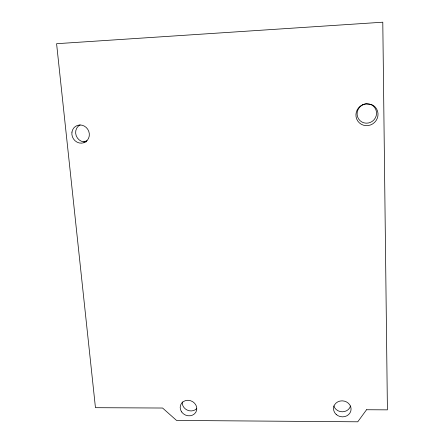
<?xml version="1.0" encoding="UTF-8"?>
<svg xmlns="http://www.w3.org/2000/svg" width="444" height="444" viewBox="0 0 444 444"><rect width="100%" height="100%" fill="white"/><g stroke="black" fill="none" stroke-linecap="round" stroke-linejoin="round"><path stroke-width="0.67" d="M83.744 141.858L86.952 140.792M86.264 141.819A9.102 8.486 61.1 0 1 76.202 135.714A9.102 8.486 61.1 0 1 80.114 124.892M350.499 405.994A8.68 7.887 8.7 0 1 342.291 411.793A8.68 7.887 8.7 0 1 333.777 405.916M196.603 408.724A8.336 7.542 24.5 0 1 187.157 410.051A8.336 7.542 24.5 0 1 182.262 401.903M366.544 409.74L357.759 421.8L176.551 420.44L162.571 408.03L95.454 407.686L56.588 43.706L382.789 22.2L387.412 409.851L366.544 409.74M362.97 104.562L360.434 106.027A11.205 10.839 -40.2 0 0 359.335 122.855A11.205 10.839 -40.2 0 0 376.162 120.491A11.205 10.839 -40.2 0 0 371.45 104.479L365.778 103.791L362.97 104.562M364.124 104.301L361.793 105.389A9.862 9.54 -40.6 0 0 360.078 120.696A9.862 9.54 -40.6 0 0 375.341 117.91A9.862 9.54 -40.6 0 0 369.175 104.04L366.644 103.841L364.124 104.301M336.213 414.457A8.808 7.986 8.8 0 0 350.832 410.983A8.808 7.986 8.8 0 0 339.843 401.099A8.808 7.986 8.8 0 0 336.213 414.457M181.596 411.893A8.453 7.631 24.5 0 0 195.965 412.004A8.453 7.631 24.5 0 0 187.923 400.283A8.453 7.631 24.5 0 0 181.596 411.893M71.945 132.112A9.241 8.608 60.8 0 0 83.727 142.752A9.241 8.608 60.8 0 0 86.114 127.373A9.241 8.608 60.8 0 0 71.945 132.112"/></g></svg>
